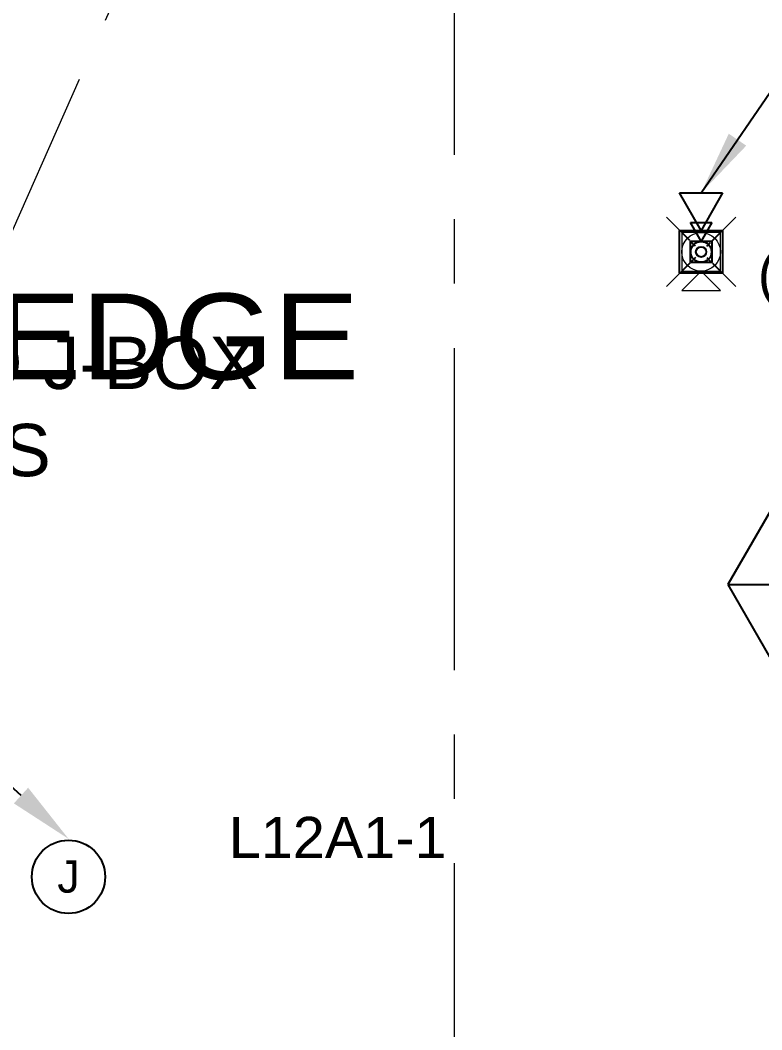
# Model space of a CAD drawing. Header units: inches. Extents: x -26575 to 27, y -11337 to 2257.
# Drawn here: x -24381.8 to -24243.7, y 162.2 to 350.3 of the extents above; entities that cross this region are included whole.
import ezdxf
from ezdxf import colors
from ezdxf.entities.mleader import LeaderData, LeaderLine
from ezdxf.enums import TextEntityAlignment as Align
from ezdxf.math import Vec2, Vec3

# ---------------------------------------------------------------- set-up
doc = ezdxf.new("R2010")
doc.units = ezdxf.units.IN
doc.header["$LTSCALE"] = 48
doc.header["$MEASUREMENT"] = 0
doc.linetypes.add('A106$0$CENTER', pattern=[2, 1.25, -0.25, 0.25, -0.25])
doc.linetypes.add('A112$0$CENTER', pattern=[2, 1.25, -0.25, 0.25, -0.25])
for name, color, linetype in [('0 @ 48', 7, 'Continuous'), ('0 @ 96', 7, 'Continuous'), ('A106$0$A-ANNO-TEXT', 8, 'Continuous'), ('A106$0$A-GRID-GRDP0-15', 8, 'Continuous'), ('A112$0$A-GRID-GRDP0-15', 8, 'Continuous'), ('A612$0$br612 - Level 37', 8, 'Continuous'), ('ANNTEXT', 6, 'Continuous'), ('E-Anno-Note', 6, 'Continuous'), ('E-FIRE', 234, 'Continuous'), ('E-Powr-Devc @ 96', 233, 'Continuous'), ('E-TEXT', 6, 'Continuous'), ('M-HVAC-blck', 6, 'Continuous'), ('M-HVAC-TEXT', 6, 'Continuous'), ('XREF', 7, 'Continuous')]:
    doc.layers.add(name, color=color, linetype=linetype)
doc.styles.add('A106$0$Arial', font='arial.ttf', dxfattribs={"height": 0.076839})
doc.styles.add('M08', font='arial.ttf', dxfattribs={"height": 7.68})
doc.styles.add('MAMEP ANNO', font='arial.ttf', dxfattribs={"height": 0.078125})
doc.styles.get("Standard").update_dxf_attribs({"font": 'simplex.shx'})
doc.dimstyles.get("Standard").update_dxf_attribs({"dimtxt": 0.18, "dimasz": 0.125, "dimexe": 0.18, "dimexo": 0.0625, "dimgap": 0.09, "dimtad": 0, "dimtih": 1, "dimtoh": 1, "dimdec": 4, "dimzin": 0, "dimdsep": 46, "dimtxsty": 'Standard', "dimcen": 0.09, "dimadec": 0, "dimazin": 0, "dimtfac": 1, "dimtdec": 4, "dimtofl": 0, "dimtmove": 0, "dimatfit": 3, "dimfxl": 1, "dimtolj": 1, "dimtzin": 0, "dimarcsym": 0})

# ---------------------------------------------------------------- blocks, each defined once
blk = doc.blocks.new('A106')
at = {"layer": 'A106$0$A-GRID-GRDP0-15', "linetype": 'A106$0$CENTER', "lineweight": 0}
for p, q in [((-24301.02, 2113.24), (-24301.02, -676.9)), ((-23943.33, 1304.88), (-24820.81, -676.9))]:
    blk.add_line(p, q, dxfattribs=at)
at = {"layer": 'A106$0$A-ANNO-TEXT', "lineweight": 13, "insert": (-24454.13, 299.4, 0.21), "char_height": 16, "attachment_point": 1, "line_spacing_factor": 0.6, "style": 'A106$0$Arial'}
blk.add_mtext('\\H1x;\\W1.06875;SLAB EDGE', dxfattribs=at)
blk = doc.blocks.new('A112')
at = {"layer": 'A112$0$A-GRID-GRDP0-15', "linetype": 'A112$0$CENTER', "lineweight": 0}
for p, q in [((-24301.02, 2113.24), (-24301.02, -676.9)), ((-23943.33, 1304.88), (-24820.81, -676.9))]:
    blk.add_line(p, q, dxfattribs=at)
blk = doc.blocks.new('A612')
at = {"layer": 'A612$0$br612 - Level 37', "lineweight": 0}
for p, q in [((-24258.62, 310.76), (-24261.48, 313.62)), ((-24251.42, 310.76), (-24248.57, 313.62)), ((-24258.62, 303.56), (-24261.48, 300.7)), ((-24255.02, 303.56), (-24258.62, 299.96)), ((-24255.02, 303.56), (-24251.42, 299.96)), ((-24251.42, 303.56), (-24248.57, 300.7)), ((-24258.62, 299.96), (-24251.42, 299.96))]:
    blk.add_line(p, q, dxfattribs=at)
blk.add_circle((-24255.02, 307.16), 3.6, dxfattribs=at)
blk.add_3dface([(-24258.62, 303.56), (-24251.42, 303.56), (-24251.42, 310.76), (-24258.62, 310.76)], dxfattribs=at)
blk = doc.blocks.new('FA-StrobeSymbol-Anno')
at = {"color": 0, "linetype": 'ByBlock'}
for p, q in [((-0.0442, 0.0442), (-0.0737, 0.0736)), ((0.0442, 0.0442), (0.0736, 0.0737)), ((-0.0442, -0.0442), (-0.0736, -0.0737)), ((0.0442, -0.0442), (0.0737, -0.0736))]:
    blk.add_line(p, q, dxfattribs=at)
blk.add_circle((0, 0), 0.0403, dxfattribs=at)
blk = doc.blocks.new('*U1285')
at = {"layer": '0 @ 48', "color": 0, "linetype": 'ByBlock', "xscale": 24, "yscale": 24, "zscale": 24}
blk.add_blockref('FA-StrobeSymbol-Anno', (0, 4), dxfattribs=at)
at = {"layer": '0 @ 96', "color": 0, "linetype": 'ByBlock', "xscale": 48, "yscale": 48, "zscale": 48}
blk.add_blockref('FA-StrobeSymbol-Anno', (0, 4), dxfattribs=at)
blk = doc.blocks.new('FA-Speaker-Anno')
at = {"color": 0, "linetype": 'ByBlock'}
for p, q in [((0.0833, 0), (0.1562, 0.0417)), ((0.1562, 0.0417), (0.1562, -0.0417)), ((0.1562, -0.0417), (0.0833, 0))]:
    blk.add_line(p, q, dxfattribs=at)
blk.add_lwpolyline([(0, 0.0417), (0.0833, 0.0417), (0.0833, -0.0417), (0, -0.0417)], close=True, dxfattribs=at)
blk = doc.blocks.new('*U1286')
at = {"layer": '0 @ 48', "color": 0, "linetype": 'ByBlock', "xscale": 48, "yscale": 48, "zscale": 48, "rotation": 90}
blk.add_blockref('FA-Speaker-Anno', (0, 2), dxfattribs=at)
at = {"layer": '0 @ 96', "color": 0, "linetype": 'ByBlock', "xscale": 96, "yscale": 96, "zscale": 96, "rotation": 90}
blk.add_blockref('FA-Speaker-Anno', (0, 0), dxfattribs=at)
blk = doc.blocks.new('*U164')
for name in ['*U1286', '*U1285']:
    blk.add_blockref(name, (0, 0))
at = {"color": 6, "style": 'MAMEP ANNO'}
blk.add_text('(C)', height=7.5, dxfattribs=at).set_placement((10.55, -3.78))
blk = doc.blocks.new('Symbol-Thermostat-Anno')
at = {"color": 0, "linetype": 'ByBlock'}
blk.add_circle((0, 0), 0.0711, dxfattribs=at)
at = {"color": 0, "linetype": 'ByBlock', "style": 'MAMEP ANNO'}
blk.add_attdef('T', text='', height=0.0625, dxfattribs=at).set_placement((0, 0), align=Align.MIDDLE)
blk = doc.blocks.new('A$C73FD2CE6')
at = {"layer": 'M-HVAC-blck'}
for p, q in [((10.41, 36), (0, 18.01)), ((10.41, 36), (31.18, 36)), ((41.57, 17.97), (31.18, 36)), ((0, 18.01), (10.37, 0)), ((0.01, 17.99), (41.56, 17.99)), ((31.17, 0), (41.57, 17.97)), ((10.37, 0), (31.17, 0))]:
    blk.add_line(p, q, dxfattribs=at)
at = {"layer": 'M-HVAC-TEXT', "style": 'M08'}
for tag, p in [('2', (20.78, 26.3)), ('1', (20.78, 8.99))]:
    blk.add_attdef(tag, text='', height=7.68, dxfattribs=at).set_placement(p, align=Align.MIDDLE)

msp = doc.modelspace()

# ---------------------------------------------------------------- block references
at = {"layer": 'E-FIRE'}
msp.add_blockref('*U164', (-24255.02, 303.16), dxfattribs=at)
at = {"layer": 'E-Powr-Devc @ 96', "xscale": 96, "yscale": 96, "zscale": 96}
msp.add_blockref('Symbol-Thermostat-Anno', (-24372.84, 190.72), dxfattribs=at).add_auto_attribs({'T': 'J'})
at = {"layer": 'M-HVAC-blck'}
msp.add_blockref('A$C73FD2CE6', (-24250.04, 227.17), dxfattribs=at).add_auto_attribs({'2': 'B', '1': '3.5'})
at = {"layer": 'XREF'}
for name in ['A106', 'A112', 'A612']:
    msp.add_blockref(name, (0, 0), dxfattribs=at)

# ---------------------------------------------------------------- texts
at = {"layer": 'E-TEXT', "insert": (-24343, 201.89), "char_height": 7.68, "attachment_point": 1, "style": 'M08'}
msp.add_mtext_dynamic_manual_height_columns('L12A1-1', width=61.7437, gutter_width=1, heights=[0], dxfattribs=at)

# ---------------------------------------------------------------- leaders
at = {"layer": 'ANNTEXT'}
msp.add_leader([(-24255.02, 318.16), (-24220.22, 369.03), (-24212.22, 369.03)], dimstyle='Standard', override={"dimscale": 96, "dimgap": 0.09, "dimtad": 0}, dxfattribs=at)
at = {"layer": 'E-Anno-Note'}
ml = msp.add_multileader_mtext('Standard', dxfattribs=at)
ml.set_content('CEILING MOUNTED J-BOX\\PFOR MECH SHADES\\P(TYP.)', color=256, style='MAMEP ANNO')
ml.set_leader_properties(color=256, linetype='Continuous')
ml.build(insert=Vec2(0, 0))
ml.multileader.update_dxf_attribs({"has_dogleg": 0, "text_right_attachment_type": 3, "dogleg_length": 3.84, "arrow_head_size": 12, "scale": 96})
ctx = ml.context
ctx.base_point, ctx.scale, ctx.char_height, ctx.arrow_head_size, ctx.landing_gap_size, ctx.plane_origin = Vec3(-24512.3, 285.05), 96, 9.75, 12, 3.75, Vec3(-24593.49, 236.2)
ctx.right_attachment = 3
notes = []
notes.append((ctx, [(0, (0, 0, 0), (0, 0), (1, 0), 1, [])]))
ctx.mtext.insert, ctx.mtext.flow_direction = Vec3(-24508.55, 291.36), 5
ml = msp.add_multileader_mtext('Standard', dxfattribs=at)
ml.set_content('', color=256, style='MAMEP ANNO')
ml.set_leader_properties(color=256, linetype='Continuous')
ml.build(insert=Vec2(0, 0))
ml.multileader.update_dxf_attribs({"has_dogleg": 0, "text_right_attachment_type": 3, "dogleg_length": 3.84, "arrow_head_size": 12, "scale": 96})
ctx = ml.context
ctx.base_point, ctx.scale, ctx.char_height, ctx.arrow_head_size, ctx.landing_gap_size, ctx.plane_origin = Vec3(-24475.92, 252.91), 96, 9.75, 12, 3.75, Vec3(-24372.82, 197.77)
ctx.right_attachment, ctx.text_align_type = 3, 2
notes.append((ctx, [(0, (1, 1, 0), (-24099.42, 252.91), (-1, 0), 369, [(0, [(-24372.82, 197.77), (-24433.31, 252.91)], 0, [])])]))
ctx.mtext.insert, ctx.mtext.alignment, ctx.mtext.flow_direction = Vec3(-24472.17, 257.78), 3, 5
for ctx, leaders in notes:
    for number, flags, end, landing, length, lines in leaders:
        leader = LeaderData()
        leader.index, (leader.has_last_leader_line, leader.has_dogleg_vector, leader.attachment_direction) = number, flags
        leader.last_leader_point, leader.dogleg_vector, leader.dogleg_length = Vec3(end), Vec3(landing), length
        for number, points, colour, breaks in lines:
            line = LeaderLine()
            line.index, line.vertices, line.color, line.breaks = number, Vec3.list(points), colors.encode_raw_color(colour), breaks
            leader.lines.append(line)
        ctx.leaders.append(leader)

doc.saveas('drawing.dxf')
